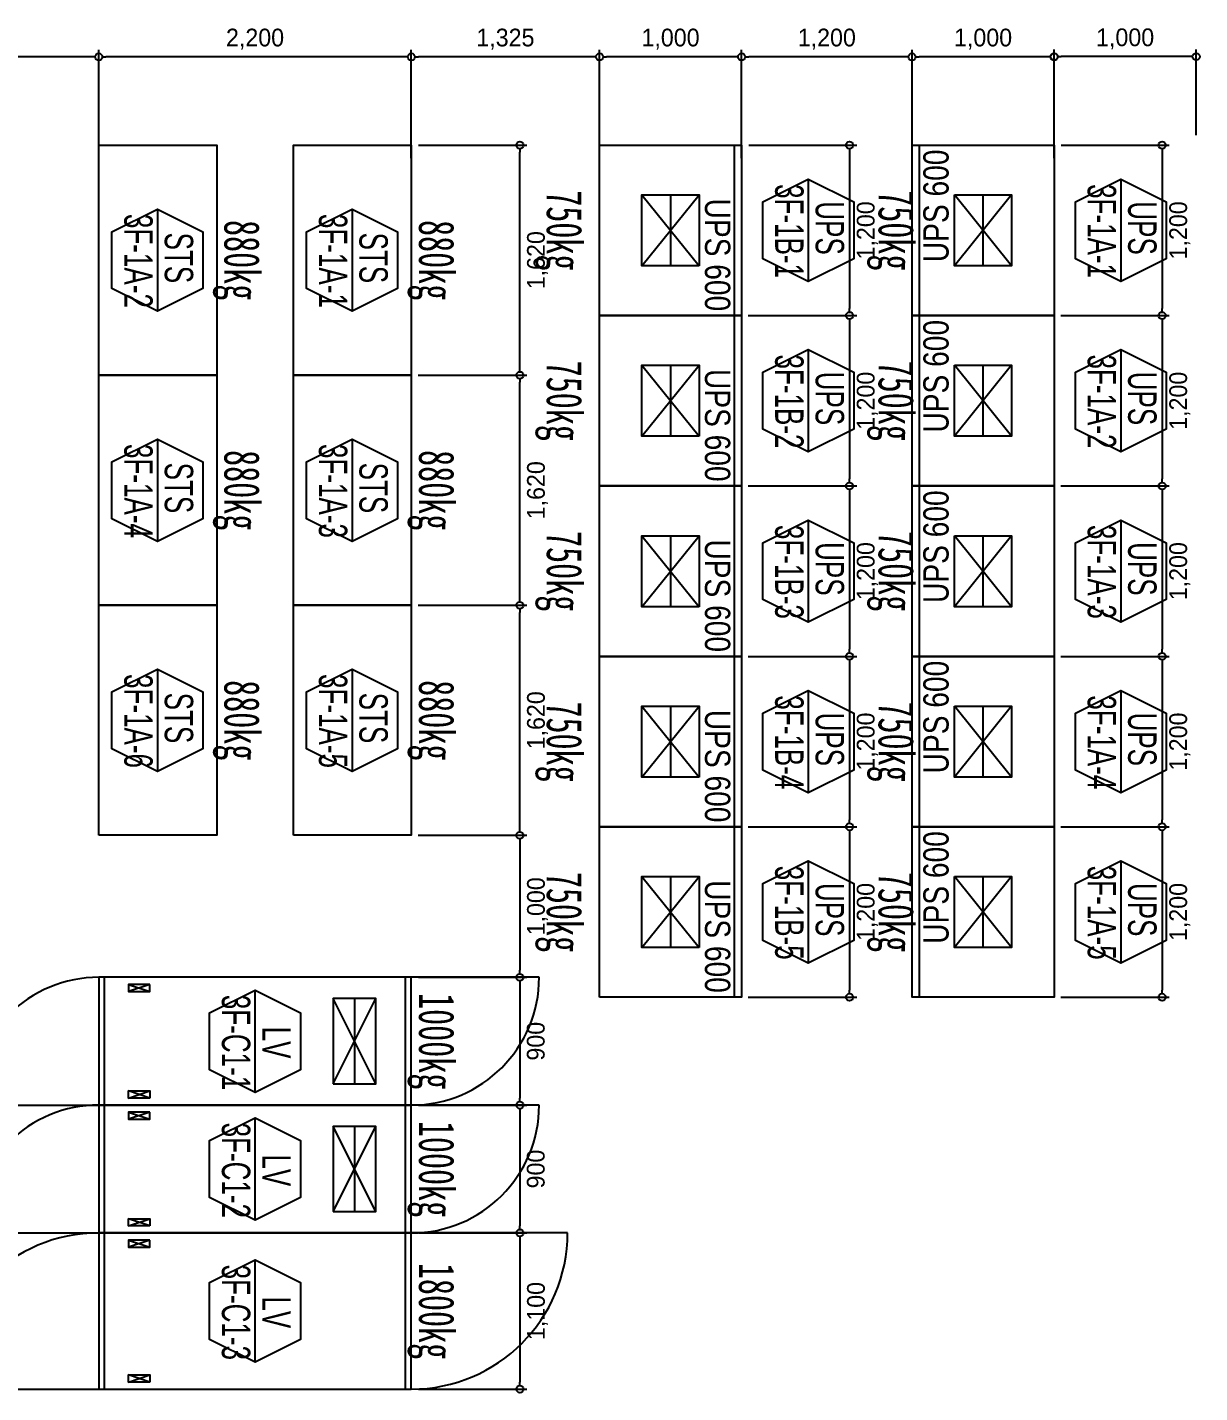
# Model space of a CAD drawing. Header units: millimetres. Extents: x 89978 to 501025, y -351975 to 837171.
# Drawn here: x 126426 to 134679, y 470821 to 480436 of the extents above; entities that cross this region are included whole.
import ezdxf
from ezdxf.enums import TextEntityAlignment as Align

# ---------------------------------------------------------------- set-up
doc = ezdxf.new("R2010")
doc.units = ezdxf.units.MM
doc.header["$LTSCALE"] = 150
doc.layers.get('Defpoints').update_dxf_attribs({"color": 150})
for name, color, linetype in [('------00 Switch Gear', 3, 'Continuous'), ('------00 Switch Gear_Number', 1, 'Continuous'), ('-----36 Dimension', 1, 'Continuous'), ('20251030_전기하중검토', 241, 'Continuous')]:
    doc.layers.add(name, color=color, linetype=linetype)
doc.layers.add('NOPLOT', color=191, linetype='Continuous', plot=False)
doc.styles.add('dd', font='')
doc.styles.add('ELEC', font='')
doc.styles.add('Gtx', font='')
doc.styles.get('dd').set_extended_font_data('DotumChe')
doc.styles.get('ELEC').set_extended_font_data('Dotum')
doc.styles.get('Gtx').set_extended_font_data('Dotum')
doc.dimstyles.new('ELEC', dxfattribs={"dimscale": 100, "dimtxt": 2, "dimasz": 1, "dimexe": 2, "dimexo": 1, "dimgap": 1, "dimtad": 1, "dimdec": 0, "dimrnd": 0.25, "dimzin": 9, "dimdsep": 32, "dimlunit": 6, "dimtxsty": 'ELEC', "dimblk": 'Z_DOT', "dimcen": 3, "dimclrd": 7, "dimclre": 7, "dimclrt": 3, "dimadec": 0, "dimazin": 0, "dimtfac": 1, "dimtdec": 0, "dimtix": 1, "dimtmove": 2, "dimatfit": 1, "dimfxl": 1, "dimarcsym": 0})

# ---------------------------------------------------------------- blocks, each defined once
blk = doc.blocks.new('_DOTBLANK')
at = {"color": 0, "linetype": 'ByBlock'}
blk.add_line((-0.5, 0), (-1, 0), dxfattribs=at)
blk.add_circle((0, 0), 0.5, dxfattribs=at)
blk = doc.blocks.new('*D913')
at = {"layer": '-----36 Dimension', "color": 0, "lineweight": -2, "transparency": 16777216}
for p, q in [((132653.6, 479513.5), (132653.6, 480277.3)), ((133653.6, 479516.7), (133653.6, 480277.3)), ((133603.6, 480227.3), (132703.6, 480227.3))]:
    blk.add_line(p, q, dxfattribs=at)
at = {"layer": 'Defpoints', "color": 0, "transparency": 16777216}
for p in [(132653.6, 480227.3), (132653.6, 479463.5, 0), (133653.6, 479466.7, 0)]:
    blk.add_point(p, dxfattribs=at)
at = {"layer": '-----36 Dimension', "color": 0, "lineweight": -2, "transparency": 16777216, "xscale": 50, "yscale": 50, "zscale": 50, "rotation": 180}
blk.add_blockref('_DOTBLANK', (132653.6, 480227.3), dxfattribs=at)
at = {"layer": '-----36 Dimension', "color": 0, "lineweight": -2, "transparency": 16777216, "xscale": 50, "yscale": 50, "zscale": 50}
blk.add_blockref('_DOTBLANK', (133653.6, 480227.3), dxfattribs=at)
at = {"layer": '-----36 Dimension', "color": 0, "transparency": 16777216, "insert": (133153.6, 480351.9), "char_height": 125, "attachment_point": 5, "style": 'Gtx'}
blk.add_mtext('1,000', dxfattribs=at)
blk = doc.blocks.new('Z_DOT')
for p, q in [((0, -2), (0, 2)), ((-2, 0), (2, 0))]:
    blk.add_line(p, q)
for radius in [2.5, 1.25]:
    blk.add_circle((0, 0), radius)
blk = doc.blocks.new('*D914')
at = {"layer": '-----36 Dimension', "color": 0, "lineweight": -2, "transparency": 16777216}
for p, q in [((133653.6, 479515.1), (133653.6, 480278.8)), ((134653.6, 479675), (134653.6, 480278.8)), ((134603.6, 480228.8), (133703.6, 480228.8))]:
    blk.add_line(p, q, dxfattribs=at)
at = {"layer": 'Defpoints', "color": 0, "transparency": 16777216}
for p in [(133653.6, 480228.8), (134653.6, 479625, 0), (133653.6, 479465.1)]:
    blk.add_point(p, dxfattribs=at)
at = {"layer": '-----36 Dimension', "color": 0, "lineweight": -2, "transparency": 16777216, "xscale": 50, "yscale": 50, "zscale": 50, "rotation": 180}
blk.add_blockref('_DOTBLANK', (133653.6, 480228.8), dxfattribs=at)
at = {"layer": '-----36 Dimension', "color": 0, "lineweight": -2, "transparency": 16777216, "xscale": 50, "yscale": 50, "zscale": 50}
blk.add_blockref('_DOTBLANK', (134653.6, 480228.8), dxfattribs=at)
at = {"layer": '-----36 Dimension', "color": 0, "transparency": 16777216, "insert": (134153.6, 480353.5), "char_height": 125, "attachment_point": 5, "style": 'Gtx'}
blk.add_mtext('1,000', dxfattribs=at)
blk = doc.blocks.new('*D915')
at = {"layer": '-----36 Dimension', "color": 0, "lineweight": -2, "transparency": 16777216}
for p, q in [((133703.6, 479605.5), (134464.1, 479605.5)), ((134414.1, 479555.5), (134414.1, 478455.5)), ((133700.4, 478405.5), (134464.1, 478405.5))]:
    blk.add_line(p, q, dxfattribs=at)
at = {"layer": 'Defpoints', "color": 0, "transparency": 16777216}
for p in [(133653.6, 479605.5, 0), (133650.4, 478405.5, 0), (134414.1, 478405.5)]:
    blk.add_point(p, dxfattribs=at)
at = {"layer": '-----36 Dimension', "color": 0, "lineweight": -2, "transparency": 16777216, "xscale": 50, "yscale": 50, "zscale": 50}
for p, rotation in [((134414.1, 479605.5), 90), ((134414.1, 478405.5), 270)]:
    blk.add_blockref('_DOTBLANK', p, dxfattribs=dict(at, rotation=rotation))
at = {"layer": '-----36 Dimension', "color": 0, "transparency": 16777216, "insert": (134538.8, 479005.5), "char_height": 125, "attachment_point": 5, "rotation": 90, "style": 'Gtx'}
blk.add_mtext('1,200', dxfattribs=at)
blk = doc.blocks.new('*D916')
at = {"layer": '-----36 Dimension', "color": 0, "lineweight": -2, "transparency": 16777216}
for p, q in [((133703.6, 478405.5), (134464.1, 478405.5)), ((134414.1, 478355.5), (134414.1, 477255.5)), ((133700.4, 477205.5), (134464.1, 477205.5))]:
    blk.add_line(p, q, dxfattribs=at)
at = {"layer": 'Defpoints', "color": 0, "transparency": 16777216}
for p in [(133653.6, 478405.5, 0), (133650.4, 477205.5, 0), (134414.1, 477205.5)]:
    blk.add_point(p, dxfattribs=at)
at = {"layer": '-----36 Dimension', "color": 0, "lineweight": -2, "transparency": 16777216, "xscale": 50, "yscale": 50, "zscale": 50}
for p, rotation in [((134414.1, 478405.5), 90), ((134414.1, 477205.5), 270)]:
    blk.add_blockref('_DOTBLANK', p, dxfattribs=dict(at, rotation=rotation))
at = {"layer": '-----36 Dimension', "color": 0, "transparency": 16777216, "insert": (134538.8, 477805.5), "char_height": 125, "attachment_point": 5, "rotation": 90, "style": 'Gtx'}
blk.add_mtext('1,200', dxfattribs=at)
blk = doc.blocks.new('*D917')
at = {"layer": '-----36 Dimension', "color": 0, "lineweight": -2, "transparency": 16777216}
for p, q in [((133703.6, 477205.5), (134464.1, 477205.5)), ((134414.1, 477155.5), (134414.1, 476055.5)), ((133700.4, 476005.5), (134464.1, 476005.5))]:
    blk.add_line(p, q, dxfattribs=at)
at = {"layer": 'Defpoints', "color": 0, "transparency": 16777216}
for p in [(133653.6, 477205.5, 0), (133650.4, 476005.5, 0), (134414.1, 476005.5)]:
    blk.add_point(p, dxfattribs=at)
at = {"layer": '-----36 Dimension', "color": 0, "lineweight": -2, "transparency": 16777216, "xscale": 50, "yscale": 50, "zscale": 50}
for p, rotation in [((134414.1, 477205.5), 90), ((134414.1, 476005.5), 270)]:
    blk.add_blockref('_DOTBLANK', p, dxfattribs=dict(at, rotation=rotation))
at = {"layer": '-----36 Dimension', "color": 0, "transparency": 16777216, "insert": (134538.8, 476605.5), "char_height": 125, "attachment_point": 5, "rotation": 90, "style": 'Gtx'}
blk.add_mtext('1,200', dxfattribs=at)
blk = doc.blocks.new('*D918')
at = {"layer": '-----36 Dimension', "color": 0, "lineweight": -2, "transparency": 16777216}
for p, q in [((133703.6, 476005.5), (134464.1, 476005.5)), ((134414.1, 475955.5), (134414.1, 474855.5)), ((133700.4, 474805.5), (134464.1, 474805.5))]:
    blk.add_line(p, q, dxfattribs=at)
at = {"layer": 'Defpoints', "color": 0, "transparency": 16777216}
for p in [(133653.6, 476005.5, 0), (133650.4, 474805.5, 0), (134414.1, 474805.5)]:
    blk.add_point(p, dxfattribs=at)
at = {"layer": '-----36 Dimension', "color": 0, "lineweight": -2, "transparency": 16777216, "xscale": 50, "yscale": 50, "zscale": 50}
for p, rotation in [((134414.1, 476005.5), 90), ((134414.1, 474805.5), 270)]:
    blk.add_blockref('_DOTBLANK', p, dxfattribs=dict(at, rotation=rotation))
at = {"layer": '-----36 Dimension', "color": 0, "transparency": 16777216, "insert": (134538.8, 475405.5), "char_height": 125, "attachment_point": 5, "rotation": 90, "style": 'Gtx'}
blk.add_mtext('1,200', dxfattribs=at)
blk = doc.blocks.new('*D919')
at = {"layer": '-----36 Dimension', "color": 0, "lineweight": -2, "transparency": 16777216}
for p, q in [((133703.6, 474805.5), (134464.1, 474805.5)), ((134414.1, 474755.5), (134414.1, 473655.5)), ((133700.4, 473605.5), (134464.1, 473605.5))]:
    blk.add_line(p, q, dxfattribs=at)
at = {"layer": 'Defpoints', "color": 0, "transparency": 16777216}
for p in [(133653.6, 474805.5, 0), (133650.4, 473605.5, 0), (134414.1, 473605.5)]:
    blk.add_point(p, dxfattribs=at)
at = {"layer": '-----36 Dimension', "color": 0, "lineweight": -2, "transparency": 16777216, "xscale": 50, "yscale": 50, "zscale": 50}
for p, rotation in [((134414.1, 474805.5), 90), ((134414.1, 473605.5), 270)]:
    blk.add_blockref('_DOTBLANK', p, dxfattribs=dict(at, rotation=rotation))
at = {"layer": '-----36 Dimension', "color": 0, "transparency": 16777216, "insert": (134538.8, 474205.5), "char_height": 125, "attachment_point": 5, "rotation": 90, "style": 'Gtx'}
blk.add_mtext('1,200', dxfattribs=at)
blk = doc.blocks.new('UPS 600kV')
at = {"layer": '------00 Switch Gear'}
blk.add_line((800, 850), (-402.4, 850), dxfattribs=at)
blk.add_lwpolyline([(797.6, -100), (-402.4, -100), (-402.4, 900), (797.6, 900)], close=True, dxfattribs=at)
at = {"layer": 'NOPLOT'}
for p, q in [((-52.4, 199), (447.6, 601)), ((447.6, 199), (-52.4, 601)), ((-52.4, 400), (447.6, 400))]:
    blk.add_line(p, q, dxfattribs=at)
blk.add_lwpolyline([(447.6, 601), (447.6, 199), (-52.4, 199), (-52.4, 601)], close=True, dxfattribs=at)
at = {"layer": 'NOPLOT', "style": 'ELEC', "width": 0.85}
blk.add_text('UPS 600', height=178.2, dxfattribs=at).set_placement((-26.2, 731.4), align=Align.MIDDLE_LEFT)
blk = doc.blocks.new('*D920')
at = {"layer": '-----36 Dimension', "color": 0, "lineweight": -2, "transparency": 16777216}
for p, q in [((131453.6, 479513.5), (131453.6, 480277.3)), ((132653.6, 479516.7), (132653.6, 480277.3)), ((132603.6, 480227.3), (131503.6, 480227.3))]:
    blk.add_line(p, q, dxfattribs=at)
at = {"layer": 'Defpoints', "color": 0, "transparency": 16777216}
for p in [(131453.6, 480227.3), (131453.6, 479463.5, 0), (132653.6, 479466.7, 0)]:
    blk.add_point(p, dxfattribs=at)
at = {"layer": '-----36 Dimension', "color": 0, "lineweight": -2, "transparency": 16777216, "xscale": 50, "yscale": 50, "zscale": 50, "rotation": 180}
blk.add_blockref('_DOTBLANK', (131453.6, 480227.3), dxfattribs=at)
at = {"layer": '-----36 Dimension', "color": 0, "lineweight": -2, "transparency": 16777216, "xscale": 50, "yscale": 50, "zscale": 50}
blk.add_blockref('_DOTBLANK', (132653.6, 480227.3), dxfattribs=at)
at = {"layer": '-----36 Dimension', "color": 0, "transparency": 16777216, "insert": (132053.6, 480351.9), "char_height": 125, "attachment_point": 5, "style": 'Gtx'}
blk.add_mtext('1,200', dxfattribs=at)
blk = doc.blocks.new('*D921')
at = {"layer": '-----36 Dimension', "color": 0, "lineweight": -2, "transparency": 16777216}
for p, q in [((130453.6, 479513.5), (130453.6, 480277.3)), ((131453.6, 479516.7), (131453.6, 480277.3)), ((131403.6, 480227.3), (130503.6, 480227.3))]:
    blk.add_line(p, q, dxfattribs=at)
at = {"layer": 'Defpoints', "color": 0, "transparency": 16777216}
for p in [(130453.6, 480227.3), (130453.6, 479463.5, 0), (131453.6, 479466.7, 0)]:
    blk.add_point(p, dxfattribs=at)
at = {"layer": '-----36 Dimension', "color": 0, "lineweight": -2, "transparency": 16777216, "xscale": 50, "yscale": 50, "zscale": 50, "rotation": 180}
blk.add_blockref('_DOTBLANK', (130453.6, 480227.3), dxfattribs=at)
at = {"layer": '-----36 Dimension', "color": 0, "lineweight": -2, "transparency": 16777216, "xscale": 50, "yscale": 50, "zscale": 50}
blk.add_blockref('_DOTBLANK', (131453.6, 480227.3), dxfattribs=at)
at = {"layer": '-----36 Dimension', "color": 0, "transparency": 16777216, "insert": (130953.6, 480351.9), "char_height": 125, "attachment_point": 5, "style": 'Gtx'}
blk.add_mtext('1,000', dxfattribs=at)
blk = doc.blocks.new('*D923')
at = {"layer": '-----36 Dimension', "color": 0, "lineweight": -2, "transparency": 16777216}
for p, q in [((125278.6, 479513.5, 0), (125278.6, 480277.3, 0)), ((126928.6, 479513.5, 0), (126928.6, 480277.3, 0)), ((126878.6, 480227.3, 0), (125328.6, 480227.3, 0))]:
    blk.add_line(p, q, dxfattribs=at)
at = {"layer": 'Defpoints', "color": 0, "transparency": 16777216}
for p in [(125278.6, 480227.3, 0), (125278.6, 479463.5, 0), (126928.6, 479463.5, 0)]:
    blk.add_point(p, dxfattribs=at)
at = {"layer": '-----36 Dimension', "color": 0, "lineweight": -2, "transparency": 16777216, "xscale": 50, "yscale": 50, "zscale": 50, "rotation": 180}
blk.add_blockref('_DOTBLANK', (125278.6, 480227.3, 0), dxfattribs=at)
at = {"layer": '-----36 Dimension', "color": 0, "lineweight": -2, "transparency": 16777216, "xscale": 50, "yscale": 50, "zscale": 50}
blk.add_blockref('_DOTBLANK', (126928.6, 480227.3, 0), dxfattribs=at)
at = {"layer": '-----36 Dimension', "color": 0, "transparency": 16777216, "insert": (126103.6, 480351.9, 0), "char_height": 125, "attachment_point": 5, "style": 'Gtx'}
blk.add_mtext('1,650', dxfattribs=at)
blk = doc.blocks.new('*D927')
at = {"layer": '-----36 Dimension', "color": 0, "lineweight": -2, "transparency": 16777216}
for p, q in [((126928.6, 479513.5), (126928.6, 480277.3)), ((129128.6, 479516.7), (129128.6, 480277.3)), ((129078.6, 480227.3), (126978.6, 480227.3))]:
    blk.add_line(p, q, dxfattribs=at)
at = {"layer": 'Defpoints', "color": 0, "transparency": 16777216}
for p in [(126928.6, 480227.3), (126928.6, 479463.5, 0), (129128.6, 479466.7)]:
    blk.add_point(p, dxfattribs=at)
at = {"layer": '-----36 Dimension', "color": 0, "lineweight": -2, "transparency": 16777216, "xscale": 50, "yscale": 50, "zscale": 50, "rotation": 180}
blk.add_blockref('_DOTBLANK', (126928.6, 480227.3), dxfattribs=at)
at = {"layer": '-----36 Dimension', "color": 0, "lineweight": -2, "transparency": 16777216, "xscale": 50, "yscale": 50, "zscale": 50}
blk.add_blockref('_DOTBLANK', (129128.6, 480227.3), dxfattribs=at)
at = {"layer": '-----36 Dimension', "color": 0, "transparency": 16777216, "insert": (128028.6, 480351.9), "char_height": 125, "attachment_point": 5, "style": 'Gtx'}
blk.add_mtext('2,200', dxfattribs=at)
blk = doc.blocks.new('STS-R')
blk.add_lwpolyline([(886993.7, -128588), (888613.7, -128588), (888613.7, -129418), (886993.7, -129418), (886993.7, -128588)])
blk = doc.blocks.new('*D929')
at = {"layer": '-----36 Dimension', "color": 0, "lineweight": -2, "transparency": 16777216}
for p, q in [((129178.6, 479605.5), (129942.9, 479605.5)), ((129892.9, 478035.5), (129892.9, 479555.5)), ((129176.6, 477985.5), (129942.9, 477985.5))]:
    blk.add_line(p, q, dxfattribs=at)
at = {"layer": 'Defpoints', "color": 0, "transparency": 16777216}
for p in [(129128.6, 479605.5, 0), (129892.9, 479605.5), (129126.6, 477985.5, 0)]:
    blk.add_point(p, dxfattribs=at)
at = {"layer": '-----36 Dimension', "color": 0, "lineweight": -2, "transparency": 16777216, "xscale": 50, "yscale": 50, "zscale": 50}
for p, rotation in [((129892.9, 479605.5), 90), ((129892.9, 477985.5), 270)]:
    blk.add_blockref('_DOTBLANK', p, dxfattribs=dict(at, rotation=rotation))
at = {"layer": '-----36 Dimension', "color": 0, "transparency": 16777216, "insert": (130017.5, 478795.5), "char_height": 125, "attachment_point": 5, "rotation": 90, "style": 'Gtx'}
blk.add_mtext('1,620', dxfattribs=at)
blk = doc.blocks.new('*D930')
at = {"layer": '-----36 Dimension', "color": 0, "lineweight": -2, "transparency": 16777216}
for p, q in [((129178.6, 477985.5), (129942.9, 477985.5)), ((129892.9, 476415.5), (129892.9, 477935.5)), ((129176.6, 476365.5), (129942.9, 476365.5))]:
    blk.add_line(p, q, dxfattribs=at)
at = {"layer": 'Defpoints', "color": 0, "transparency": 16777216}
for p in [(129128.6, 477985.5, 0), (129892.9, 477985.5), (129126.6, 476365.5, 0)]:
    blk.add_point(p, dxfattribs=at)
at = {"layer": '-----36 Dimension', "color": 0, "lineweight": -2, "transparency": 16777216, "xscale": 50, "yscale": 50, "zscale": 50}
for p, rotation in [((129892.9, 477985.5), 90), ((129892.9, 476365.5), 270)]:
    blk.add_blockref('_DOTBLANK', p, dxfattribs=dict(at, rotation=rotation))
at = {"layer": '-----36 Dimension', "color": 0, "transparency": 16777216, "insert": (130017.5, 477175.5), "char_height": 125, "attachment_point": 5, "rotation": 90, "style": 'Gtx'}
blk.add_mtext('1,620', dxfattribs=at)
blk = doc.blocks.new('*D931')
at = {"layer": '-----36 Dimension', "color": 0, "lineweight": -2, "transparency": 16777216}
for p, q in [((129178.6, 476365.5), (129942.9, 476365.5)), ((129892.9, 474795.5), (129892.9, 476315.5)), ((129176.6, 474745.5), (129942.9, 474745.5))]:
    blk.add_line(p, q, dxfattribs=at)
at = {"layer": 'Defpoints', "color": 0, "transparency": 16777216}
for p in [(129128.6, 476365.5, 0), (129892.9, 476365.5), (129126.6, 474745.5, 0)]:
    blk.add_point(p, dxfattribs=at)
at = {"layer": '-----36 Dimension', "color": 0, "lineweight": -2, "transparency": 16777216, "xscale": 50, "yscale": 50, "zscale": 50}
for p, rotation in [((129892.9, 476365.5), 90), ((129892.9, 474745.5), 270)]:
    blk.add_blockref('_DOTBLANK', p, dxfattribs=dict(at, rotation=rotation))
at = {"layer": '-----36 Dimension', "color": 0, "transparency": 16777216, "insert": (130017.5, 475555.5), "char_height": 125, "attachment_point": 5, "rotation": 90, "style": 'Gtx'}
blk.add_mtext('1,620', dxfattribs=at)
blk = doc.blocks.new('*D936')
at = {"layer": '-----36 Dimension', "color": 0, "lineweight": -2, "transparency": 16777216}
for p, q in [((129128.6, 479513.5), (129128.6, 480277.3)), ((130453.6, 479516.7), (130453.6, 480277.3)), ((130403.6, 480227.3), (129178.6, 480227.3))]:
    blk.add_line(p, q, dxfattribs=at)
at = {"layer": 'Defpoints', "color": 0, "transparency": 16777216}
for p in [(129128.6, 480227.3), (129128.6, 479463.5, 0), (130453.6, 479466.7, 0)]:
    blk.add_point(p, dxfattribs=at)
at = {"layer": '-----36 Dimension', "color": 0, "lineweight": -2, "transparency": 16777216, "xscale": 50, "yscale": 50, "zscale": 50, "rotation": 180}
blk.add_blockref('_DOTBLANK', (129128.6, 480227.3), dxfattribs=at)
at = {"layer": '-----36 Dimension', "color": 0, "lineweight": -2, "transparency": 16777216, "xscale": 50, "yscale": 50, "zscale": 50}
blk.add_blockref('_DOTBLANK', (130453.6, 480227.3), dxfattribs=at)
at = {"layer": '-----36 Dimension', "color": 0, "transparency": 16777216, "insert": (129791.1, 480351.9), "char_height": 125, "attachment_point": 5, "style": 'Gtx'}
blk.add_mtext('1,325', dxfattribs=at)
blk = doc.blocks.new('1100x2200')
at = {"layer": '------00 Switch Gear'}
for p, q in [((-2160, 0), (-2160, 1100)), ((1100, 1100), (-42, 1100)), ((-40, 0), (-40, 1100)), ((-1990, 1050), (-1840, 1000)), ((-1840, 1050), (-1990, 1000)), ((-1990, 50), (-1840, 100)), ((-1840, 50), (-1990, 100)), ((-3300, 0), (-2158, 0))]:
    blk.add_line(p, q, dxfattribs=at)
at = {"layer": '------00 Switch Gear', "elevation": 0}
for points in [[(0, 0), (0, 1100), (-2200, 1100), (-2200, 0)], [(-1840, 1050), (-1990, 1050), (-1990, 1000), (-1840, 1000)], [(-1840, 50), (-1990, 50), (-1990, 100), (-1840, 100)]]:
    blk.add_lwpolyline(points, close=True, dxfattribs=at)
at = {"layer": '------00 Switch Gear'}
for centre, start, end in [((-2200, 0), 90, 180), ((0, 1100), 270, 0)]:
    blk.add_arc(centre, 1100, start, end, dxfattribs=at)
blk = doc.blocks.new('900x2200')
at = {"layer": '------00 Switch Gear'}
for p, q in [((-2160, 900), (-2160, 0)), ((900, 900), (-42, 900)), ((-40, 900), (-40, 0)), ((-210, 850), (-360, 800)), ((-360, 850), (-210, 800)), ((-210, 50), (-360, 100)), ((-360, 50), (-210, 100)), ((-3100, 0), (-2158, 0))]:
    blk.add_line(p, q, dxfattribs=at)
for points in [[(-2200, 900), (-2200, 0), (0, 0), (0, 900)], [(-360, 850), (-210, 850), (-210, 800), (-360, 800)], [(-360, 50), (-210, 50), (-210, 100), (-360, 100)]]:
    blk.add_lwpolyline(points, close=True, dxfattribs=at)
for centre, start, end in [((-2200, 0), 90, 180), ((0, 900), 270, 0)]:
    blk.add_arc(centre, 900, start, end, dxfattribs=at)
blk = doc.blocks.new('*D1003')
at = {"layer": '-----36 Dimension', "color": 0, "lineweight": -2, "transparency": 16777216}
for p, q in [((131503.6, 479605.5), (132264.1, 479605.5)), ((132214.1, 479555.5), (132214.1, 478455.5)), ((131500.4, 478405.5), (132264.1, 478405.5))]:
    blk.add_line(p, q, dxfattribs=at)
at = {"layer": 'Defpoints', "color": 0, "transparency": 16777216}
for p in [(131453.6, 479605.5, 0), (131450.4, 478405.5, 0), (132214.1, 478405.5)]:
    blk.add_point(p, dxfattribs=at)
at = {"layer": '-----36 Dimension', "color": 0, "lineweight": -2, "transparency": 16777216, "xscale": 50, "yscale": 50, "zscale": 50}
for p, rotation in [((132214.1, 479605.5), 90), ((132214.1, 478405.5), 270)]:
    blk.add_blockref('_DOTBLANK', p, dxfattribs=dict(at, rotation=rotation))
at = {"layer": '-----36 Dimension', "color": 0, "transparency": 16777216, "insert": (132338.8, 479005.5), "char_height": 125, "attachment_point": 5, "rotation": 90, "style": 'Gtx'}
blk.add_mtext('1,200', dxfattribs=at)
blk = doc.blocks.new('*D1004')
at = {"layer": '-----36 Dimension', "color": 0, "lineweight": -2, "transparency": 16777216}
for p, q in [((131503.6, 478405.5), (132264.1, 478405.5)), ((132214.1, 478355.5), (132214.1, 477255.5)), ((131500.4, 477205.5), (132264.1, 477205.5))]:
    blk.add_line(p, q, dxfattribs=at)
at = {"layer": 'Defpoints', "color": 0, "transparency": 16777216}
for p in [(131453.6, 478405.5, 0), (131450.4, 477205.5, 0), (132214.1, 477205.5)]:
    blk.add_point(p, dxfattribs=at)
at = {"layer": '-----36 Dimension', "color": 0, "lineweight": -2, "transparency": 16777216, "xscale": 50, "yscale": 50, "zscale": 50}
for p, rotation in [((132214.1, 478405.5), 90), ((132214.1, 477205.5), 270)]:
    blk.add_blockref('_DOTBLANK', p, dxfattribs=dict(at, rotation=rotation))
at = {"layer": '-----36 Dimension', "color": 0, "transparency": 16777216, "insert": (132338.8, 477805.5), "char_height": 125, "attachment_point": 5, "rotation": 90, "style": 'Gtx'}
blk.add_mtext('1,200', dxfattribs=at)
blk = doc.blocks.new('*D1005')
at = {"layer": '-----36 Dimension', "color": 0, "lineweight": -2, "transparency": 16777216}
for p, q in [((131503.6, 477205.5), (132264.1, 477205.5)), ((132214.1, 477155.5), (132214.1, 476055.5)), ((131500.4, 476005.5), (132264.1, 476005.5))]:
    blk.add_line(p, q, dxfattribs=at)
at = {"layer": 'Defpoints', "color": 0, "transparency": 16777216}
for p in [(131453.6, 477205.5, 0), (131450.4, 476005.5, 0), (132214.1, 476005.5)]:
    blk.add_point(p, dxfattribs=at)
at = {"layer": '-----36 Dimension', "color": 0, "lineweight": -2, "transparency": 16777216, "xscale": 50, "yscale": 50, "zscale": 50}
for p, rotation in [((132214.1, 477205.5), 90), ((132214.1, 476005.5), 270)]:
    blk.add_blockref('_DOTBLANK', p, dxfattribs=dict(at, rotation=rotation))
at = {"layer": '-----36 Dimension', "color": 0, "transparency": 16777216, "insert": (132338.8, 476605.5), "char_height": 125, "attachment_point": 5, "rotation": 90, "style": 'Gtx'}
blk.add_mtext('1,200', dxfattribs=at)
blk = doc.blocks.new('*D1006')
at = {"layer": '-----36 Dimension', "color": 0, "lineweight": -2, "transparency": 16777216}
for p, q in [((131503.6, 476005.5), (132264.1, 476005.5)), ((132214.1, 475955.5), (132214.1, 474855.5)), ((131500.4, 474805.5), (132264.1, 474805.5))]:
    blk.add_line(p, q, dxfattribs=at)
at = {"layer": 'Defpoints', "color": 0, "transparency": 16777216}
for p in [(131453.6, 476005.5, 0), (131450.4, 474805.5, 0), (132214.1, 474805.5)]:
    blk.add_point(p, dxfattribs=at)
at = {"layer": '-----36 Dimension', "color": 0, "lineweight": -2, "transparency": 16777216, "xscale": 50, "yscale": 50, "zscale": 50}
for p, rotation in [((132214.1, 476005.5), 90), ((132214.1, 474805.5), 270)]:
    blk.add_blockref('_DOTBLANK', p, dxfattribs=dict(at, rotation=rotation))
at = {"layer": '-----36 Dimension', "color": 0, "transparency": 16777216, "insert": (132338.8, 475405.5), "char_height": 125, "attachment_point": 5, "rotation": 90, "style": 'Gtx'}
blk.add_mtext('1,200', dxfattribs=at)
blk = doc.blocks.new('*D1007')
at = {"layer": '-----36 Dimension', "color": 0, "lineweight": -2, "transparency": 16777216}
for p, q in [((131503.6, 474805.5), (132264.1, 474805.5)), ((132214.1, 474755.5), (132214.1, 473655.5)), ((131500.4, 473605.5), (132264.1, 473605.5))]:
    blk.add_line(p, q, dxfattribs=at)
at = {"layer": 'Defpoints', "color": 0, "transparency": 16777216}
for p in [(131453.6, 474805.5, 0), (131450.4, 473605.5, 0), (132214.1, 473605.5)]:
    blk.add_point(p, dxfattribs=at)
at = {"layer": '-----36 Dimension', "color": 0, "lineweight": -2, "transparency": 16777216, "xscale": 50, "yscale": 50, "zscale": 50}
for p, rotation in [((132214.1, 474805.5), 90), ((132214.1, 473605.5), 270)]:
    blk.add_blockref('_DOTBLANK', p, dxfattribs=dict(at, rotation=rotation))
at = {"layer": '-----36 Dimension', "color": 0, "transparency": 16777216, "insert": (132338.8, 474205.5), "char_height": 125, "attachment_point": 5, "rotation": 90, "style": 'Gtx'}
blk.add_mtext('1,200', dxfattribs=at)
blk = doc.blocks.new('*D1022')
at = {"layer": '-----36 Dimension', "color": 0, "lineweight": -2, "transparency": 16777216}
for p, q in [((129178.6, 473745.5, 0), (129942.9, 473745.5, 0)), ((129892.9, 473695.5, 0), (129892.9, 472895.5, 0)), ((129178.6, 472845.5, 0), (129942.9, 472845.5, 0))]:
    blk.add_line(p, q, dxfattribs=at)
at = {"layer": 'Defpoints', "color": 0, "transparency": 16777216}
for p in [(129128.6, 473745.5, 0), (129128.6, 472845.5, 0), (129892.9, 472845.5, 0)]:
    blk.add_point(p, dxfattribs=at)
at = {"layer": '-----36 Dimension', "color": 0, "lineweight": -2, "transparency": 16777216, "xscale": 50, "yscale": 50, "zscale": 50}
for p, rotation in [((129892.9, 473745.5, 0), 90), ((129892.9, 472845.5, 0), 270)]:
    blk.add_blockref('_DOTBLANK', p, dxfattribs=dict(at, rotation=rotation))
at = {"layer": '-----36 Dimension', "color": 0, "transparency": 16777216, "insert": (130005.5, 473295.5, 0), "char_height": 125, "attachment_point": 5, "rotation": 90, "style": 'Gtx'}
blk.add_mtext('900', dxfattribs=at)
blk = doc.blocks.new('*D1023')
at = {"layer": '-----36 Dimension', "color": 0, "lineweight": -2, "transparency": 16777216}
for p, q in [((129178.6, 472845.5, 0), (129942.9, 472845.5, 0)), ((129892.9, 472795.5, 0), (129892.9, 471995.5, 0)), ((129178.6, 471945.5, 0), (129942.9, 471945.5, 0))]:
    blk.add_line(p, q, dxfattribs=at)
at = {"layer": 'Defpoints', "color": 0, "transparency": 16777216}
for p in [(129128.6, 472845.5, 0), (129128.6, 471945.5, 0), (129892.9, 471945.5, 0)]:
    blk.add_point(p, dxfattribs=at)
at = {"layer": '-----36 Dimension', "color": 0, "lineweight": -2, "transparency": 16777216, "xscale": 50, "yscale": 50, "zscale": 50}
for p, rotation in [((129892.9, 472845.5, 0), 90), ((129892.9, 471945.5, 0), 270)]:
    blk.add_blockref('_DOTBLANK', p, dxfattribs=dict(at, rotation=rotation))
at = {"layer": '-----36 Dimension', "color": 0, "transparency": 16777216, "insert": (130005.5, 472395.5, 0), "char_height": 125, "attachment_point": 5, "rotation": 90, "style": 'Gtx'}
blk.add_mtext('900', dxfattribs=at)
blk = doc.blocks.new('*D1024')
at = {"layer": '-----36 Dimension', "color": 0, "lineweight": -2, "transparency": 16777216}
for p, q in [((129178.6, 471945.5, 0), (129942.9, 471945.5, 0)), ((129892.9, 471895.5, 0), (129892.9, 470895.5, 0)), ((129178.6, 470845.5, 0), (129942.9, 470845.5, 0))]:
    blk.add_line(p, q, dxfattribs=at)
at = {"layer": 'Defpoints', "color": 0, "transparency": 16777216}
for p in [(129128.6, 471945.5, 0), (129128.6, 470845.5, 0), (129892.9, 470845.5, 0)]:
    blk.add_point(p, dxfattribs=at)
at = {"layer": '-----36 Dimension', "color": 0, "lineweight": -2, "transparency": 16777216, "xscale": 50, "yscale": 50, "zscale": 50}
for p, rotation in [((129892.9, 471945.5, 0), 90), ((129892.9, 470845.5, 0), 270)]:
    blk.add_blockref('_DOTBLANK', p, dxfattribs=dict(at, rotation=rotation))
at = {"layer": '-----36 Dimension', "color": 0, "transparency": 16777216, "insert": (130017.5, 471395.5, 0), "char_height": 125, "attachment_point": 5, "rotation": 90, "style": 'Gtx'}
blk.add_mtext('1,100', dxfattribs=at)
blk = doc.blocks.new('*D1230')
at = {"layer": '-----36 Dimension', "color": 0, "lineweight": -2, "transparency": 16777216}
for p, q in [((129176.6, 474745.5), (129942.9, 474745.5)), ((129892.9, 474695.5), (129892.9, 473795.5)), ((129178.6, 473745.5), (129942.9, 473745.5))]:
    blk.add_line(p, q, dxfattribs=at)
at = {"layer": 'Defpoints', "color": 0, "transparency": 16777216}
for p in [(129126.6, 474745.5, 0), (129128.6, 473745.5, 0), (129892.9, 473745.5)]:
    blk.add_point(p, dxfattribs=at)
at = {"layer": '-----36 Dimension', "color": 0, "lineweight": -2, "transparency": 16777216, "xscale": 50, "yscale": 50, "zscale": 50}
for p, rotation in [((129892.9, 474745.5), 90), ((129892.9, 473745.5), 270)]:
    blk.add_blockref('_DOTBLANK', p, dxfattribs=dict(at, rotation=rotation))
at = {"layer": '-----36 Dimension', "color": 0, "transparency": 16777216, "insert": (130017.5, 474245.5), "char_height": 125, "attachment_point": 5, "rotation": 90, "style": 'Gtx'}
blk.add_mtext('1,000', dxfattribs=at)

msp = doc.modelspace()

# ---------------------------------------------------------------- linework, layer by layer
at = {"layer": '------00 Switch Gear_Number', "elevation": 0}
for points in [[(131923.6, 479365.5), (131923.6, 478645.5), (131603.6, 478805.2), (131603.6, 479205.9), (131923.6, 479365.5), (132243.6, 479205.9), (132243.6, 478805.2), (131923.6, 478645.5)], [(134123.6, 479365.5), (134123.6, 478645.5), (133803.6, 478805.2), (133803.6, 479205.9), (134123.6, 479365.5), (134443.6, 479205.9), (134443.6, 478805.2), (134123.6, 478645.5)], [(131923.6, 478165.5), (131923.6, 477445.5), (131603.6, 477605.2), (131603.6, 478005.9), (131923.6, 478165.5), (132243.6, 478005.9), (132243.6, 477605.2), (131923.6, 477445.5)], [(134123.6, 478165.5), (134123.6, 477445.5), (133803.6, 477605.2), (133803.6, 478005.9), (134123.6, 478165.5), (134443.6, 478005.9), (134443.6, 477605.2), (134123.6, 477445.5)], [(131923.6, 476965.5), (131923.6, 476245.5), (131603.6, 476405.2), (131603.6, 476805.9), (131923.6, 476965.5), (132243.6, 476805.9), (132243.6, 476405.2), (131923.6, 476245.5)], [(134123.6, 476965.5), (134123.6, 476245.5), (133803.6, 476405.2), (133803.6, 476805.9), (134123.6, 476965.5), (134443.6, 476805.9), (134443.6, 476405.2), (134123.6, 476245.5)], [(131923.6, 475765.5), (131923.6, 475045.5), (131603.6, 475205.2), (131603.6, 475605.9), (131923.6, 475765.5), (132243.6, 475605.9), (132243.6, 475205.2), (131923.6, 475045.5)], [(134123.6, 475765.5), (134123.6, 475045.5), (133803.6, 475205.2), (133803.6, 475605.9), (134123.6, 475765.5), (134443.6, 475605.9), (134443.6, 475205.2), (134123.6, 475045.5)], [(131923.6, 474565.5), (131923.6, 473845.5), (131603.6, 474005.2), (131603.6, 474405.9), (131923.6, 474565.5), (132243.6, 474405.9), (132243.6, 474005.2), (131923.6, 473845.5)], [(134123.6, 474565.5), (134123.6, 473845.5), (133803.6, 474005.2), (133803.6, 474405.9), (134123.6, 474565.5), (134443.6, 474405.9), (134443.6, 474005.2), (134123.6, 473845.5)], [(128028.6, 472935.5), (128028.6, 473655.5), (128348.6, 473495.9), (128348.6, 473095.2), (128028.6, 472935.5), (127708.6, 473095.2), (127708.6, 473495.9), (128028.6, 473655.5)], [(128028.6, 472035.5), (128028.6, 472755.5), (128348.6, 472595.9), (128348.6, 472195.2), (128028.6, 472035.5), (127708.6, 472195.2), (127708.6, 472595.9), (128028.6, 472755.5)], [(128028.6, 471035.5), (128028.6, 471755.5), (128348.6, 471595.9), (128348.6, 471195.2), (128028.6, 471035.5), (127708.6, 471195.2), (127708.6, 471595.9), (128028.6, 471755.5)]]:
    msp.add_lwpolyline(points, dxfattribs=at)
at = {"layer": '------00 Switch Gear_Number', "color": 1, "elevation": 0}
for points in [[(127341.6, 479155.5), (127341.6, 478435.5), (127021.6, 478595.2), (127021.6, 478995.9), (127341.6, 479155.5), (127661.6, 478995.9), (127661.6, 478595.2), (127341.6, 478435.5)], [(128711.6, 479155.5), (128711.6, 478435.5), (128391.6, 478595.2), (128391.6, 478995.9), (128711.6, 479155.5), (129031.6, 478995.9), (129031.6, 478595.2), (128711.6, 478435.5)], [(127341.6, 477535.5), (127341.6, 476815.5), (127021.6, 476975.2), (127021.6, 477375.9), (127341.6, 477535.5), (127661.6, 477375.9), (127661.6, 476975.2), (127341.6, 476815.5)], [(128711.6, 477535.5), (128711.6, 476815.5), (128391.6, 476975.2), (128391.6, 477375.9), (128711.6, 477535.5), (129031.6, 477375.9), (129031.6, 476975.2), (128711.6, 476815.5)], [(127341.6, 475915.5), (127341.6, 475195.5), (127021.6, 475355.2), (127021.6, 475755.9), (127341.6, 475915.5), (127661.6, 475755.9), (127661.6, 475355.2), (127341.6, 475195.5)], [(128711.6, 475915.5), (128711.6, 475195.5), (128391.6, 475355.2), (128391.6, 475755.9), (128711.6, 475915.5), (129031.6, 475755.9), (129031.6, 475355.2), (128711.6, 475195.5)]]:
    msp.add_lwpolyline(points, dxfattribs=at)
at = {"layer": 'NOPLOT'}
for p, q in [((128578.6, 472995.5, 0), (128878.6, 473595.5, 0)), ((128878.6, 472995.5, 0), (128578.6, 473595.5, 0)), ((128728.6, 473595.5, 0), (128728.6, 472995.5, 0)), ((128578.6, 472095.5, 0), (128878.6, 472695.5, 0)), ((128878.6, 472095.5, 0), (128578.6, 472695.5, 0)), ((128728.6, 472695.5, 0), (128728.6, 472095.5, 0))]:
    msp.add_line(p, q, dxfattribs=at)
at = {"layer": 'NOPLOT', "elevation": 0}
for points in [[(128578.6, 472995.5), (128878.6, 472995.5), (128878.6, 473595.5), (128578.6, 473595.5)], [(128578.6, 472095.5), (128878.6, 472095.5), (128878.6, 472695.5), (128578.6, 472695.5)]]:
    msp.add_lwpolyline(points, close=True, dxfattribs=at)

# ---------------------------------------------------------------- block references
at = {"layer": '------00 Switch Gear'}
for name, p, rotation in [('STS-R', (-1659.4, -409008.2, 0), 90.00000000000001), ('STS-R', (-289.4, -409008.2, 0), 90.00000000000001), ('UPS 600kV', (130553.6, 479203.1, 0), 270), ('UPS 600kV', (133553.6, 478807.9, 0), 89.99999999999999), ('UPS 600kV', (130553.6, 478003.1, 0), 270), ('UPS 600kV', (133553.6, 477607.9, 0), 89.99999999999999), ('STS-R', (-1659.4, -410628.2, 0), 90.00000000000001), ('STS-R', (-289.4, -410628.2, 0), 90.00000000000001), ('UPS 600kV', (130553.6, 476803.1, 0), 270), ('UPS 600kV', (133553.6, 476407.9, 0), 89.99999999999999), ('STS-R', (-1659.4, -412248.2, 0), 90.00000000000001), ('STS-R', (-289.4, -412248.2, 0), 90.00000000000001), ('UPS 600kV', (130553.6, 475603.1, 0), 270), ('UPS 600kV', (133553.6, 475207.9, 0), 89.99999999999999), ('UPS 600kV', (130553.6, 474403.1, 0), 270), ('UPS 600kV', (133553.6, 474007.9, 0), 89.99999999999999), ('900x2200', (126928.6, 473745.5, 0), 180), ('900x2200', (126928.6, 472845.5, 0), 180)]:
    msp.add_blockref(name, p, dxfattribs=dict(at, rotation=rotation))
msp.add_blockref('1100x2200', (129128.6, 470845.5, 0), dxfattribs=at)

# ---------------------------------------------------------------- texts
at = {"layer": '------00 Switch Gear_Number', "color": 0, "style": 'ELEC', "width": 0.7}
for s, p in [('3F-1B-1', (131790.1, 479000.5, 0)), ('3F-1A-1', (133990.1, 479000.5, 0)), ('UPS', (132074.8, 479021.9, 0)), ('UPS', (134274.8, 479021.9, 0)), ('3F-1A-2', (127208.1, 478790.5, 0)), ('3F-1A-1', (128578.1, 478790.5, 0)), ('STS', (127492.8, 478811.9, 0)), ('STS', (128862.8, 478811.9, 0)), ('3F-1B-2', (131790.1, 477800.5, 0)), ('3F-1A-2', (133990.1, 477800.5, 0)), ('UPS', (132074.8, 477821.9, 0)), ('UPS', (134274.8, 477821.9, 0)), ('3F-1A-4', (127208.1, 477170.5, 0)), ('3F-1A-3', (128578.1, 477170.5, 0)), ('STS', (127492.8, 477191.9, 0)), ('STS', (128862.8, 477191.9, 0)), ('3F-1B-3', (131790.1, 476600.5, 0)), ('3F-1A-3', (133990.1, 476600.5, 0)), ('UPS', (132074.8, 476621.9, 0)), ('UPS', (134274.8, 476621.9, 0)), ('3F-1A-6', (127208.1, 475550.5, 0)), ('3F-1A-5', (128578.1, 475550.5, 0)), ('STS', (127492.8, 475571.9, 0)), ('STS', (128862.8, 475571.9, 0)), ('3F-1B-4', (131790.1, 475400.5, 0)), ('3F-1A-4', (133990.1, 475400.5, 0)), ('UPS', (132074.8, 475421.9, 0)), ('UPS', (134274.8, 475421.9, 0)), ('3F-1B-5', (131790.1, 474200.5, 0)), ('3F-1A-5', (133990.1, 474200.5, 0)), ('UPS', (132074.8, 474221.9, 0)), ('UPS', (134274.8, 474221.9, 0)), ('3F-C1-1', (127895.1, 473286.3, 0)), ('LV', (128179.8, 473286.3, 0)), ('3F-C1-2', (127895.1, 472386.3, 0)), ('LV', (128179.8, 472386.3, 0)), ('3F-C1-3', (127895.1, 471386.3, 0)), ('LV', (128179.8, 471386.3, 0))]:
    msp.add_text(s, height=200, rotation=270, dxfattribs=at).set_placement(p, align=Align.MIDDLE_CENTER)
at = {"layer": '20251030_전기하중검토', "style": 'dd', "width": 0.7}
for s, p in [('750kg', (130171.9, 479005.8, 0)), ('750kg', (130171.9, 479005.8, 0)), ('750kg', (132507.6, 479005.8, 0)), ('880kg', (127902.6, 478795.8, 0)), ('880kg', (129272.6, 478795.8, 0)), ('750kg', (130171.9, 477805.8, 0)), ('750kg', (130171.9, 477805.8, 0)), ('750kg', (132507.6, 477805.8, 0)), ('880kg', (127902.6, 477175.8, 0)), ('880kg', (129272.6, 477175.8, 0)), ('750kg', (130171.9, 476605.8, 0)), ('750kg', (130171.9, 476605.8, 0)), ('750kg', (132507.6, 476605.8, 0)), ('880kg', (127902.6, 475555.8, 0)), ('880kg', (129272.6, 475555.8, 0)), ('750kg', (130171.9, 475405.8, 0)), ('750kg', (130171.9, 475405.8, 0)), ('750kg', (132507.6, 475405.8, 0)), ('750kg', (130171.9, 474205.8, 0)), ('750kg', (130171.9, 474205.8, 0)), ('750kg', (132507.6, 474205.8, 0)), ('1000kg', (129272.6, 473295.8, 0)), ('1000kg', (129272.6, 472395.8, 0)), ('1800kg', (129272.6, 471395.8, 0))]:
    msp.add_text(s, height=250, rotation=270, dxfattribs=at).set_placement(p, align=Align.MIDDLE)

# ---------------------------------------------------------------- dimensions: what is measured, and where the dimension line sits
at = {"layer": '-----36 Dimension'}
for base, p1, p2, picture, middle in [((125278.6, 480227.3, 0), (126928.6, 479463.5, 0), (125278.6, 479463.5, 0), '*D923', (126103.6, 480351.9, 0)), ((126928.6, 480227.3, 0), (129128.6, 479466.7, 0), (126928.6, 479463.5, 0), '*D927', (128028.6, 480351.9, 0)), ((129128.6, 480227.3, 0), (130453.6, 479466.7, 0), (129128.6, 479463.5, 0), '*D936', (129791.1, 480351.9, 0)), ((130453.6, 480227.3, 0), (131453.6, 479466.7, 0), (130453.6, 479463.5, 0), '*D921', (130953.6, 480351.9, 0)), ((131453.6, 480227.3, 0), (132653.6, 479466.7, 0), (131453.6, 479463.5, 0), '*D920', (132053.6, 480351.9, 0)), ((132653.6, 480227.3, 0), (133653.6, 479466.7, 0), (132653.6, 479463.5, 0), '*D913', (133153.6, 480351.9, 0)), ((133653.6, 480228.8, 0), (134653.6, 479625), (133653.6, 479465.1, 0), '*D914', (134153.6, 480353.5, 0))]:
    dim = msp.add_linear_dim(base=base, p1=p1, p2=p2, dimstyle='ELEC', override={"dimscale": 50, "dimtxt": 2.5, "dimexe": 1, "dimtad": 2, "dimtxsty": 'Gtx', "dimblk1": 'DOTBLANK', "dimblk2": 'DOTBLANK', "dimsah": 1, "dimclrd": 0, "dimclre": 0, "dimclrt": 0}, dxfattribs=at)
    dim.commit()
    dim.dimension.update_dxf_attribs({"geometry": picture, "text_midpoint": middle})
for base, p1, p2, angle, picture, middle in [((129892.9, 479605.5, 0), (129126.6, 477985.5, 0), (129128.6, 479605.5, 0), 270, '*D929', (130017.5, 478795.5, 0)), ((132214.1, 478405.5, 0), (131453.6, 479605.5, 0), (131450.4, 478405.5, 0), 90, '*D1003', (132338.8, 479005.5, 0)), ((134414.1, 478405.5, 0), (133653.6, 479605.5, 0), (133650.4, 478405.5, 0), 90, '*D915', (134538.8, 479005.5, 0)), ((132214.1, 477205.5, 0), (131453.6, 478405.5, 0), (131450.4, 477205.5, 0), 90, '*D1004', (132338.8, 477805.5, 0)), ((134414.1, 477205.5, 0), (133653.6, 478405.5, 0), (133650.4, 477205.5, 0), 90, '*D916', (134538.8, 477805.5, 0)), ((129892.9, 477985.5, 0), (129126.6, 476365.5, 0), (129128.6, 477985.5, 0), 270, '*D930', (130017.5, 477175.5, 0)), ((132214.1, 476005.5, 0), (131453.6, 477205.5, 0), (131450.4, 476005.5, 0), 90, '*D1005', (132338.8, 476605.5, 0)), ((134414.1, 476005.5, 0), (133653.6, 477205.5, 0), (133650.4, 476005.5, 0), 90, '*D917', (134538.8, 476605.5, 0)), ((129892.9, 476365.5, 0), (129126.6, 474745.5, 0), (129128.6, 476365.5, 0), 270, '*D931', (130017.5, 475555.5, 0)), ((132214.1, 474805.5, 0), (131453.6, 476005.5, 0), (131450.4, 474805.5, 0), 90, '*D1006', (132338.8, 475405.5, 0)), ((134414.1, 474805.5, 0), (133653.6, 476005.5, 0), (133650.4, 474805.5, 0), 90, '*D918', (134538.8, 475405.5, 0)), ((132214.1, 473605.5, 0), (131453.6, 474805.5, 0), (131450.4, 473605.5, 0), 90, '*D1007', (132338.8, 474205.5, 0)), ((134414.1, 473605.5, 0), (133653.6, 474805.5, 0), (133650.4, 473605.5, 0), 90, '*D919', (134538.8, 474205.5, 0)), ((129892.9, 473745.5), (129126.6, 474745.5, 0), (129128.6, 473745.5, 0), 270, '*D1230', (130017.5, 474245.5)), ((129892.9, 472845.5, 0), (129128.6, 473745.5, 0), (129128.6, 472845.5, 0), 270, '*D1022', (130005.5, 473295.5, 0)), ((129892.9, 471945.5, 0), (129128.6, 472845.5, 0), (129128.6, 471945.5, 0), 270, '*D1023', (130005.5, 472395.5, 0)), ((129892.9, 470845.5, 0), (129128.6, 471945.5, 0), (129128.6, 470845.5, 0), 270, '*D1024', (130017.5, 471395.5, 0))]:
    dim = msp.add_linear_dim(base=base, p1=p1, p2=p2, angle=angle, dimstyle='ELEC', override={"dimscale": 50, "dimtxt": 2.5, "dimexe": 1, "dimtad": 2, "dimtxsty": 'Gtx', "dimblk1": 'DOTBLANK', "dimblk2": 'DOTBLANK', "dimsah": 1, "dimclrd": 0, "dimclre": 0, "dimclrt": 0}, dxfattribs=at)
    dim.commit()
    dim.dimension.update_dxf_attribs({"geometry": picture, "text_midpoint": middle})

doc.saveas('drawing.dxf')
